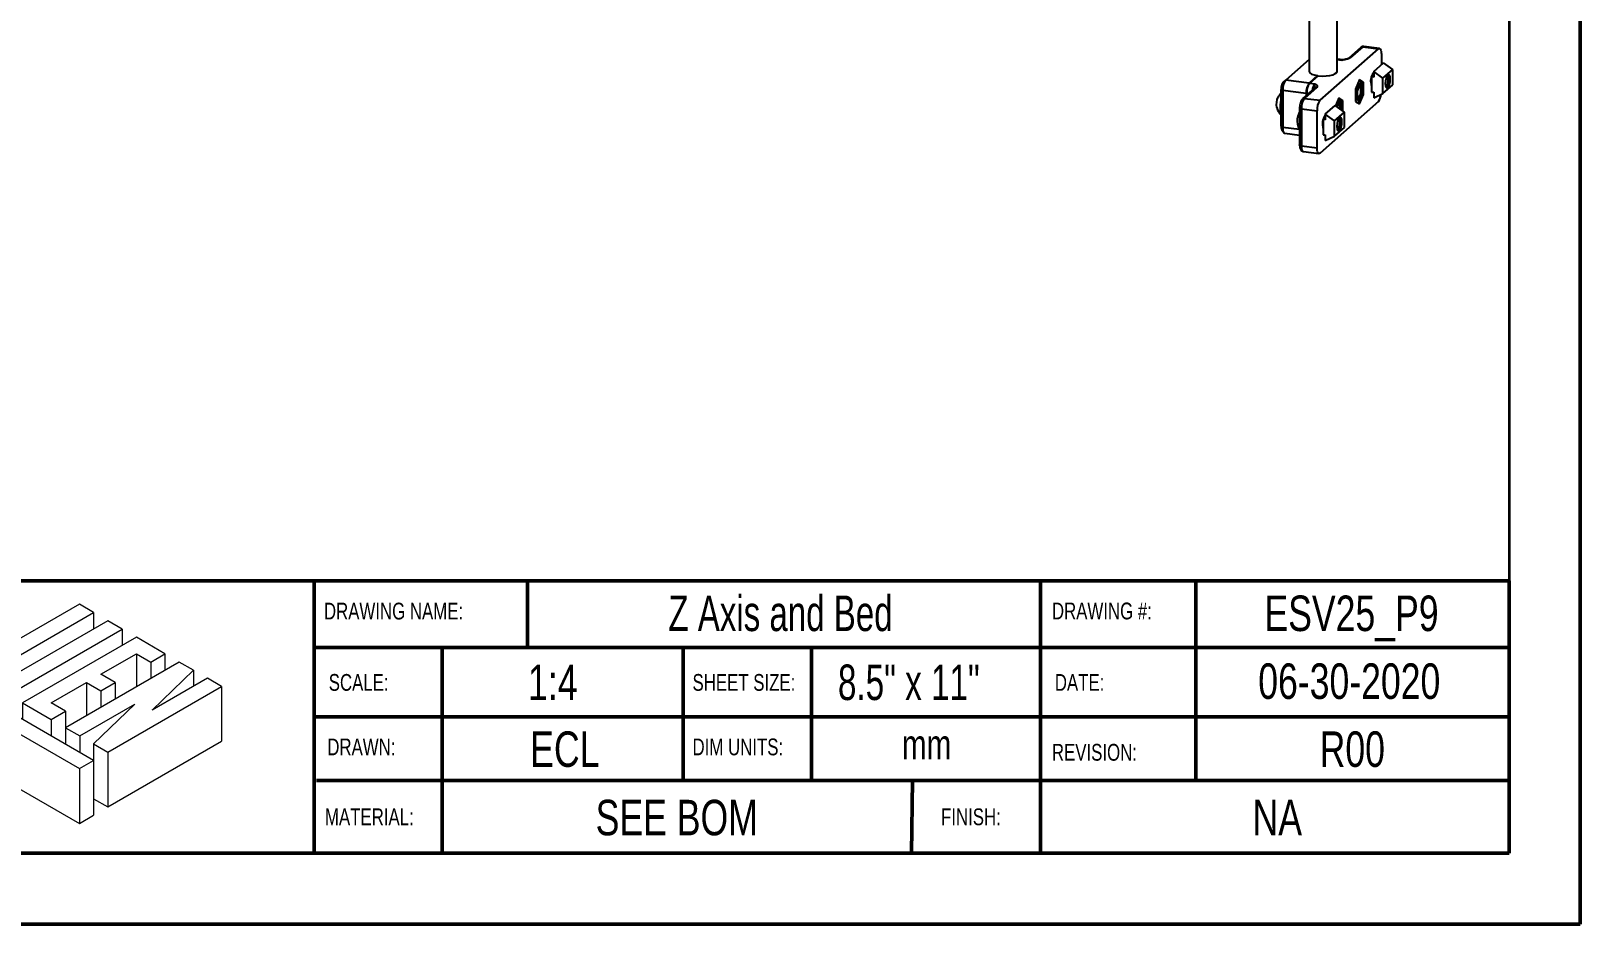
# Model space of a CAD drawing. Header units: millimetres. Extents: x 0 to 279, y -9 to 216.
# Drawn here: x 140.8 to 279.4, y 0 to 79.9 of the extents above; entities that cross this region are included whole.
import ezdxf

# ---------------------------------------------------------------- set-up
doc = ezdxf.new("R2010")
doc.units = ezdxf.units.MM
for name, color, linetype in [('PAGE_BORDER', 7, 'Continuous'), ('TITLE_BLOCK_BORDER', 7, 'Continuous'), ('TITLE_BLOCK_TEXT', 8, 'Continuous')]:
    doc.layers.add(name, color=color, linetype=linetype)
doc.styles.add('SLDTEXTSTYLE0', font='TXT', dxfattribs={"width": 0.696429})
doc.styles.add('SLDTEXTSTYLE1', font='TXT', dxfattribs={"width": 0.75})
doc.styles.add('SLDTEXTSTYLE2', font='TXT', dxfattribs={"width": 0.7})

# ---------------------------------------------------------------- blocks, each defined once
blk = doc.blocks.new('Lien3D Logo')
at = {"color": 7, "linetype": 'Continuous', "lineweight": 18}
for p, q in [((10.61, 16.33), (0, 10.21)), ((11.67, 15.71), (10.61, 16.33)), ((2.13, 10.21), (11.67, 15.71)), ((12.73, 15.1), (4.26, 10.21)), ((11.67, 15.71), (11.67, 14.49)), ((13.8, 14.49), (12.73, 15.1)), ((5.32, 9.59), (13.8, 14.49)), ((14.86, 13.87), (6.38, 8.98)), ((13.8, 14.49), (13.8, 13.26)), ((16.99, 12.64), (14.86, 13.87)), ((18.05, 12.03), (9.57, 7.13)), ((12.22, 11.12), (14.86, 12.64)), ((14.86, 12.64), (15.93, 12.03)), ((14.86, 12.64), (14.86, 10.19)), ((15.93, 12.03), (16.99, 12.64)), ((15.93, 12.03), (15.93, 10.8)), ((16.99, 12.64), (16.99, 11.42)), ((19.12, 11.42), (18.05, 12.03)), ((8.51, 8.98), (11.15, 10.5)), ((11.15, 10.5), (12.22, 9.89)), ((11.15, 10.5), (11.15, 8.05)), ((13.28, 10.5), (12.22, 11.12)), ((12.22, 9.89), (13.28, 10.5)), ((13.28, 10.5), (13.28, 9.28)), ((16.04, 8.45), (19.12, 11.42)), ((20.15, 10.82), (16.04, 8.45)), ((19.12, 11.42), (19.12, 10.22)), ((21.21, 10.21), (20.15, 10.82)), ((0, 10.21), (0, 6.12)), ((0, 10.21), (10.61, 4.08)), ((11.67, 4.7), (2.13, 10.21)), ((4.26, 10.21), (4.26, 8.98)), ((4.26, 10.21), (5.32, 9.59)), ((5.32, 9.59), (5.32, 8.36)), ((12.22, 9.89), (12.22, 8.66)), ((12.73, 5.31), (21.21, 10.21)), ((21.21, 10.21), (21.21, 6.12)), ((6.38, 8.98), (8.51, 7.75)), ((6.38, 8.98), (6.38, 7.75)), ((9.57, 8.36), (8.51, 8.98)), ((8.51, 7.75), (9.57, 8.36)), ((9.57, 8.36), (9.57, 7.13)), ((10.64, 6.52), (14.75, 8.89)), ((14.75, 8.89), (11.67, 5.93)), ((8.51, 7.75), (8.51, 6.52)), ((9.57, 7.13), (10.64, 6.52)), ((9.57, 7.13), (9.57, 5.91)), ((0, 6.12), (10.61, 0)), ((10.64, 6.52), (10.64, 5.29)), ((11.67, 5.93), (12.73, 5.31)), ((11.67, 5.93), (11.67, 4.7)), ((12.73, 1.23), (21.21, 6.12)), ((10.61, 4.08), (11.67, 4.7)), ((11.67, 4.7), (11.67, 0.61)), ((12.73, 5.31), (12.73, 1.23)), ((10.61, 4.08), (10.61, 0)), ((11.67, 1.84), (12.73, 1.23)), ((10.61, 0), (11.67, 0.61))]:
    blk.add_line(p, q, dxfattribs=at)

msp = doc.modelspace()

# ---------------------------------------------------------------- linework, layer by layer
at = {"color": 7, "linetype": 'Continuous', "lineweight": 50}
for p, q in [((279.4, 0), (279.4, 215.9)), ((0, 0), (279.4, 0))]:
    msp.add_line(p, q, dxfattribs=at)
at = {"color": 7, "linetype": 'Continuous', "lineweight": 25}
for p, q in [((255.17, 126.91), (255.17, 76.27)), ((257.67, 76.27), (257.67, 126.91)), ((256.15, 73.68), (261.36, 78.28)), ((259.79, 78.4), (258.68, 77.43)), ((259.96, 78.45), (258.85, 77.47)), ((259.96, 78.45), (261.36, 78.28)), ((261.46, 78.31), (260.05, 78.49)), ((261.63, 77.8), (261.63, 76.86)), ((255.17, 77.34), (253.07, 75.49)), ((257.68, 77.36), (257.67, 77.36)), ((257.67, 77.36), (257.7, 77.36)), ((258.17, 77.3), (257.7, 77.36)), ((258.25, 77.31), (258.2, 77.3)), ((260.95, 76.26), (261.83, 77.04)), ((260.95, 76.26), (260.95, 75.76)), ((261.76, 75.66), (260.95, 76.26)), ((261.76, 75.66), (262.65, 76.44)), ((262.65, 76.44), (261.83, 77.04)), ((262.65, 75.07), (262.65, 76.44)), ((252.84, 75.28), (253.07, 75.49)), ((255.18, 75.22), (253.07, 75.49)), ((255.85, 74.83), (254.74, 73.85)), ((255.93, 75.89), (255.18, 75.22)), ((255.22, 75.22), (255.97, 75.88)), ((255.22, 75.22), (255.69, 75.16)), ((255.93, 75.89), (255.93, 75.84)), ((259.68, 75.53), (259.33, 74.67)), ((259.69, 75.42), (259.61, 75.45)), ((260.04, 75.29), (259.68, 75.53)), ((259.75, 74.88), (259.71, 74.94)), ((259.83, 75.32), (260.04, 75.29)), ((260.04, 74.2), (260.04, 75.29)), ((260.76, 75.79), (260.95, 75.95)), ((260.76, 75.79), (260.76, 74.42)), ((260.95, 75.76), (260.76, 75.79)), ((260.95, 76.15), (260.94, 76.16)), ((261.76, 74.29), (261.76, 75.66)), ((261.76, 74.29), (262.65, 75.07)), ((262.05, 74.9), (262.09, 74.93)), ((262.2, 75.81), (262.17, 75.86)), ((252.81, 74.55), (252.66, 74.66)), ((252.66, 71.36), (252.66, 74.66)), ((254.91, 74.28), (252.81, 74.55)), ((252.81, 74.55), (252.81, 71.25)), ((255.69, 74.78), (254.58, 73.8)), ((254.74, 73.85), (256.15, 73.68)), ((254.91, 74.28), (254.91, 74.1)), ((254.96, 74.14), (254.96, 74.28)), ((261.36, 73.56), (256.15, 68.96)), ((257.83, 73.89), (257.54, 73.19)), ((257.84, 73.79), (257.76, 73.81)), ((258.18, 73.66), (257.83, 73.89)), ((257.97, 73.68), (258.18, 73.66)), ((258.18, 72.72), (258.18, 73.66)), ((259.33, 74.67), (259.33, 73.58)), ((259.33, 73.58), (259.68, 73.35)), ((259.58, 73.95), (259.64, 74)), ((259.68, 73.35), (260.04, 74.2)), ((259.92, 74.22), (260.04, 74.2)), ((260.76, 74.42), (260.95, 74.4)), ((260.95, 74.4), (260.95, 73.9)), ((260.95, 73.9), (261.76, 74.29)), ((254.32, 72.99), (254.32, 69.69)), ((254.48, 72.91), (255.88, 72.73)), ((254.48, 72.91), (254.48, 69.61)), ((255.88, 69.44), (255.88, 72.73)), ((256.43, 71.97), (256.61, 72.13)), ((256.59, 72.32), (256.61, 72.34)), ((256.61, 72.44), (257.5, 73.22)), ((256.61, 72.44), (256.61, 71.94)), ((257.43, 71.84), (256.61, 72.44)), ((256.61, 72.34), (256.61, 72.34)), ((257.43, 71.84), (258.32, 72.62)), ((258.32, 72.62), (257.5, 73.22)), ((257.89, 73.24), (257.85, 73.3)), ((258.32, 71.25), (258.32, 72.62)), ((252.81, 71.25), (252.66, 71.36)), ((252.72, 71.05), (252.9, 70.8)), ((252.98, 70.74), (254.32, 70.57)), ((256.43, 71.97), (256.43, 70.6)), ((256.61, 71.94), (256.43, 71.97)), ((257.43, 70.47), (257.43, 71.84)), ((257.43, 70.47), (258.32, 71.25)), ((257.72, 71.08), (257.76, 71.11)), ((257.87, 72), (257.84, 72.04)), ((254.48, 69.61), (255.88, 69.44)), ((256.43, 70.6), (256.61, 70.58)), ((256.61, 70.58), (256.61, 70.08)), ((256.61, 70.08), (257.43, 70.47)), ((254.65, 69.1), (256.05, 68.92))]:
    msp.add_line(p, q, dxfattribs=at)
at = {"color": 8, "linetype": 'Continuous', "lineweight": 25}
for p, q in [((257.67, 77.32), (258.08, 77.26)), ((254.96, 74.28), (255.09, 74.26)), ((254.32, 71.06), (252.81, 71.25))]:
    msp.add_line(p, q, dxfattribs=at)
at = {"color": 8, "linetype": 'Continuous', "lineweight": 25, "flags": 128}
for points in [[(260.05, 78.49), (260.01, 78.48), (259.96, 78.45)], [(258.08, 77.26), (258.13, 77.3), (258.17, 77.3)], [(257.62, 73.13), (257.65, 73.21), (257.73, 73.42), (257.83, 73.55), (257.92, 73.59), (258.01, 73.53), (258.07, 73.39), (258.1, 73.17), (258.1, 72.91), (258.09, 72.79)], [(254.48, 72.91), (254.43, 72.92), (254.4, 72.93), (254.36, 72.94), (254.34, 72.96), (254.32, 72.97), (254.32, 72.99), (254.32, 72.99)], [(254.48, 69.61), (254.43, 69.62), (254.4, 69.63), (254.36, 69.64), (254.34, 69.66), (254.32, 69.67), (254.32, 69.69), (254.32, 69.69)], [(254.48, 69.61), (254.48, 69.48), (254.5, 69.36), (254.52, 69.26), (254.56, 69.18), (254.6, 69.13), (254.64, 69.1), (254.65, 69.1)]]:
    msp.add_lwpolyline(points, dxfattribs=at)
at = {"color": 7, "linetype": 'Continuous', "lineweight": 25, "flags": 128}
for points in [[(261.36, 78.28), (261.41, 78.31), (261.46, 78.31), (261.51, 78.29), (261.55, 78.23), (261.58, 78.16), (261.61, 78.05), (261.62, 77.94), (261.63, 77.8)], [(255.17, 76.27), (255.17, 76.25), (255.23, 76.13), (255.39, 76.03), (255.63, 75.95), (255.93, 75.89)], [(255.97, 75.88), (256.32, 75.85), (256.68, 75.86), (257.01, 75.9), (257.3, 75.97), (257.51, 76.07), (257.64, 76.18), (257.67, 76.27)], [(259.44, 74.6), (259.5, 74.85), (259.59, 75.05), (259.68, 75.18), (259.78, 75.22), (259.86, 75.17), (259.92, 75.02), (259.96, 74.81), (259.96, 74.55), (259.92, 74.28), (259.86, 74.02), (259.78, 73.82), (259.68, 73.69), (259.59, 73.65), (259.5, 73.71), (259.44, 73.85), (259.41, 74.06), (259.41, 74.32), (259.44, 74.6)], [(259.88, 74.3), (259.91, 74.55), (259.91, 74.77), (259.88, 74.95), (259.82, 75.07), (259.74, 75.09), (259.65, 75.03), (259.57, 74.89), (259.5, 74.69), (259.46, 74.45), (259.45, 74.21), (259.47, 74), (259.51, 73.85), (259.58, 73.78), (259.67, 73.8), (259.75, 73.9), (259.83, 74.08), (259.88, 74.3)], [(259.54, 74.81), (259.58, 74.89), (259.65, 74.96), (259.72, 74.96), (259.78, 74.88), (259.81, 74.73), (259.81, 74.54), (259.79, 74.34), (259.74, 74.15), (259.68, 74), (259.6, 73.92), (259.53, 73.93), (259.48, 74.01), (259.45, 74.11)], [(259.64, 74.9), (259.58, 74.81), (259.52, 74.67), (259.48, 74.5), (259.47, 74.31), (259.48, 74.15), (259.51, 74.03), (259.56, 73.97), (259.63, 73.99), (259.69, 74.07), (259.75, 74.21), (259.79, 74.39), (259.8, 74.57), (259.79, 74.74), (259.76, 74.86), (259.71, 74.91), (259.64, 74.9)], [(259.75, 75.09), (259.81, 75.02), (259.86, 74.87), (259.88, 74.67), (259.87, 74.43), (259.82, 74.19), (259.76, 73.99), (259.68, 73.85), (259.59, 73.79), (259.58, 73.78)], [(261.98, 75.17), (262, 74.96), (262.05, 74.81), (262.12, 74.75), (262.21, 74.78), (262.29, 74.9), (262.36, 75.09), (262.41, 75.32), (262.43, 75.56), (262.41, 75.77), (262.36, 75.92), (262.29, 75.99), (262.21, 75.96), (262.12, 75.84), (262.05, 75.65), (262, 75.41), (261.98, 75.17)], [(262.01, 74.92), (262.05, 74.91), (262.11, 74.96), (262.17, 75.07), (262.22, 75.23), (262.25, 75.41), (262.25, 75.59), (262.23, 75.74), (262.19, 75.83), (262.13, 75.85), (262.13, 75.85)], [(262.02, 74.87), (262.03, 74.87), (262.1, 74.89), (262.17, 74.99), (262.23, 75.15), (262.27, 75.34), (262.29, 75.54), (262.27, 75.71), (262.23, 75.84), (262.17, 75.89), (262.15, 75.89)], [(258.05, 72.81), (258.06, 73.03), (258.04, 73.23), (257.99, 73.38), (257.92, 73.45), (257.84, 73.44), (257.75, 73.33), (257.68, 73.16), (257.66, 73.11)], [(252.66, 72.47), (252.64, 72.55), (252.6, 72.8)], [(254.32, 72.62), (254.29, 72.58), (254.23, 72.48)], [(257.65, 71.35), (257.67, 71.14), (257.72, 70.99), (257.79, 70.93), (257.87, 70.96), (257.96, 71.08), (258.03, 71.27), (258.08, 71.5), (258.1, 71.74), (258.08, 71.95), (258.03, 72.1), (257.96, 72.17), (257.87, 72.14), (257.79, 72.02), (257.72, 71.83), (257.67, 71.59), (257.65, 71.35)], [(257.68, 73.17), (257.72, 73.25), (257.8, 73.33), (257.87, 73.32), (257.92, 73.24), (257.95, 73.1), (257.96, 72.91), (257.96, 72.88)], [(257.74, 73.21), (257.68, 73.09), (257.68, 73.08)], [(257.69, 71.05), (257.7, 71.05), (257.77, 71.07), (257.84, 71.17), (257.9, 71.33), (257.94, 71.52), (257.96, 71.72), (257.94, 71.89), (257.9, 72.02), (257.84, 72.07), (257.82, 72.07)], [(257.95, 72.89), (257.94, 73.05), (257.92, 73.18), (257.87, 73.26), (257.81, 73.27), (257.74, 73.21)], [(252.81, 71.25), (252.81, 71.11), (252.83, 71), (252.85, 70.89), (252.88, 70.82), (252.92, 70.76), (252.97, 70.74), (252.98, 70.74)], [(257.68, 71.1), (257.71, 71.09), (257.77, 71.13), (257.84, 71.24), (257.89, 71.39), (257.92, 71.58), (257.92, 71.75)], [(257.92, 71.75), (257.91, 71.9), (257.86, 72), (257.81, 72.03), (257.8, 72.03)], [(256.15, 68.96), (256.09, 68.93), (256.04, 68.93), (256, 68.95), (255.96, 69), (255.93, 69.08), (255.9, 69.18), (255.89, 69.3), (255.88, 69.44)]]:
    msp.add_lwpolyline(points, dxfattribs=at)
at = {"color": 8, "linetype": 'Continuous', "lineweight": 25}
for centre, radius, start, end in [((259.93, 78.25), 0.208, 81.8416, 130.6612), ((258.82, 77.27), 0.206, 81.5978, 131.4509), ((256.58, 74.46), 1.13, 141.9357, 174.147), ((255.82, 74.62), 0.208, 81.8416, 130.6612), ((254.71, 73.65), 0.208, 81.8417, 130.6516)]:
    msp.add_arc(centre, radius, start, end, dxfattribs=at)
at = {"color": 7, "linetype": 'Continuous', "lineweight": 25}
for centre, radius, start, end in [((253.64, 74.72), 0.984, 144.9309, 183.5931), ((254.28, 74.64), 1.48, 144.9309, 183.5931), ((256.38, 74.38), 1.48, 144.9309, 183.5931), ((256.43, 74.37), 1.48, 144.9309, 183.5931), ((261.86, 75.4), 1.19, 140.1947, 202.233), ((253.73, 73.32), 1.5, 154.4996, 191.1389), ((253.55, 73.34), 1.32, 132.2221, 151.9772), ((255.9, 73.05), 3.32, 167.9353, 184.2469), ((255.95, 73), 1.48, 144.9309, 183.5931), ((257.35, 72.83), 1.48, 144.9309, 183.5931), ((257.29, 73.01), 0.746, 346.5424, 36.4461), ((260.43, 74.28), 1.18, 322.25, 356.755), ((253.55, 73.34), 1.32, 193.6612, 227.7779), ((255.57, 71.84), 1.48, 154.3518, 191.2867), ((257.62, 71.58), 1.27, 144.0747, 200.5052), ((253.23, 71.31), 0.571, 175.68, 206.8284), ((255.4, 71.86), 1.32, 193.6612, 215.1169)]:
    msp.add_arc(centre, radius, start, end, dxfattribs=at)
for points, knots in [([(260.05, 78.49), (260.01, 78.49), (259.93, 78.49), (259.84, 78.45), (259.8, 78.41), (259.79, 78.4)], [0, 0, 0, 0, 0.429014, 0.82978, 1, 1, 1, 1]), ([(258.85, 77.47), (258.81, 77.45), (258.72, 77.39), (258.44, 77.32), (258.21, 77.28), (258.08, 77.26), (258.08, 77.26)], [0, 0, 0, 0, 0.247749, 0.586729, 0.997819, 1, 1, 1, 1]), ([(258.2, 77.3), (258.19, 77.3), (258.18, 77.3), (258.17, 77.3), (258.17, 77.3)], [0, 0, 0, 0, 0.7775796, 1, 1, 1, 1]), ([(258.68, 77.43), (258.68, 77.43), (258.69, 77.43), (258.66, 77.41), (258.59, 77.38), (258.45, 77.35), (258.33, 77.32), (258.26, 77.31), (258.25, 77.31)], [0, 0, 0, 0, 0.0985323, 0.2155869, 0.3873493, 0.642116, 0.9811887, 1, 1, 1, 1]), ([(255.69, 75.16), (255.69, 75.16), (255.75, 75.12), (255.85, 75.04), (255.92, 74.92), (255.87, 74.86), (255.85, 74.83)], [0, 0, 0, 0, 0.002181, 0.413271, 0.752251, 1, 1, 1, 1]), ([(259.95, 74.38), (259.95, 74.39), (259.97, 74.48), (259.98, 74.67), (259.97, 74.93), (259.93, 75.14), (259.85, 75.3), (259.77, 75.4), (259.71, 75.42), (259.69, 75.42)], [0, 0, 0, 0, 0.0111367, 0.2095629, 0.4097055, 0.6162749, 0.8095681, 0.9539515, 1, 1, 1, 1]), ([(254.58, 73.8), (254.55, 73.78), (254.49, 73.71), (254.41, 73.56), (254.35, 73.35), (254.32, 73.15), (254.32, 73.03), (254.32, 72.99)], [0, 0, 0, 0, 0.14955, 0.36816, 0.625471, 0.867961, 1, 1, 1, 1]), ([(258.1, 72.78), (258.11, 72.86), (258.13, 73.04), (258.11, 73.29), (258.07, 73.51), (258, 73.66), (257.91, 73.76), (257.85, 73.78), (257.84, 73.79)], [0, 0, 0, 0, 0.194537, 0.399728, 0.611682, 0.808166, 0.955899, 1, 1, 1, 1]), ([(259.49, 73.49), (259.5, 73.49), (259.56, 73.5), (259.64, 73.57), (259.74, 73.69), (259.83, 73.88), (259.91, 74.12), (259.94, 74.3), (259.95, 74.38)], [0, 0, 0, 0, 0.034038, 0.180656, 0.351915, 0.571796, 0.796042, 1, 1, 1, 1]), ([(254.32, 69.69), (254.32, 69.65), (254.32, 69.54), (254.35, 69.38), (254.41, 69.24), (254.51, 69.15), (254.6, 69.1), (254.65, 69.1), (254.65, 69.1)], [0, 0, 0, 0, 0.140477, 0.427181, 0.641511, 0.819651, 0.986315, 1, 1, 1, 1])]:
    msp.add_open_spline(points, degree=3, knots=knots, dxfattribs=at)
at = {"color": 8, "linetype": 'Continuous', "lineweight": 25}
for points, knots in [([(258.08, 77.26), (258.08, 77.26), (258.09, 77.27), (258.14, 77.29), (258.18, 77.29), (258.2, 77.29)], [0, 0, 0, 0, 0.0136167, 0.3907105, 1, 1, 1, 1]), ([(255.65, 74.73), (255.65, 74.73), (255.68, 74.8), (255.67, 74.96), (255.68, 75.09), (255.69, 75.15), (255.69, 75.16), (255.69, 75.16)], [0, 0, 0, 0, 0.0292483, 0.4220145, 0.8975293, 0.9964288, 1, 1, 1, 1])]:
    msp.add_open_spline(points, degree=3, knots=knots, dxfattribs=at)
at = {"layer": 'PAGE_BORDER', "lineweight": 35}
for p in [(273.05, 209.55), (6.35, 6.35)]:
    msp.add_line(p, (273.05, 6.35), dxfattribs=at)
at = {"layer": 'TITLE_BLOCK_BORDER', "lineweight": 50}
for p, q in [((166.18, 30.71), (123.09, 30.71)), ((166.18, 30.71), (166.18, 6.35)), ((273.05, 30.71), (166.18, 30.71)), ((185.24, 30.71), (185.24, 24.78)), ((231.13, 30.71), (231.13, 6.35)), ((245.03, 30.71), (245.03, 12.84)), ((273.05, 30.71), (273.05, 6.35)), ((273.05, 24.73), (166.18, 24.73)), ((177.61, 24.73), (177.61, 6.35)), ((199.16, 24.73), (199.16, 12.84)), ((210.64, 24.73), (210.64, 12.84)), ((273.05, 18.52), (166.18, 18.52)), ((166.36, 12.84), (273.05, 12.84)), ((219.7, 12.84), (219.61, 6.35)), ((166.18, 6.35), (123.09, 6.35)), ((166.18, 6.35), (273.05, 6.35))]:
    msp.add_line(p, q, dxfattribs=at)

# ---------------------------------------------------------------- block references
at = {"layer": 'TITLE_BLOCK_BORDER', "xscale": 1.2, "yscale": 1.2, "zscale": 1.2}
msp.add_blockref('Lien3D Logo', (132.43, 9), dxfattribs=at)

# ---------------------------------------------------------------- texts
at = {"layer": 'TITLE_BLOCK_BORDER', "attachment_point": 2}
for s, insert, char_height, style in [('Z Axis and Bed', (207.88, 29.38), 3.175, 'SLDTEXTSTYLE0'), ('ESV25_P9', (258.96, 29.38), 3.175, 'SLDTEXTSTYLE1'), ('06-30-2020', (258.76, 23.31), 3.175, 'SLDTEXTSTYLE1'), ('ECL', (188.59, 17.23), 3.175, 'SLDTEXTSTYLE1'), ('mm', (220.95, 17.39), 2.646, 'SLDTEXTSTYLE1'), ('R00', (259.03, 17.23), 3.175, 'SLDTEXTSTYLE1'), ('SEE BOM', (198.6, 11.11), 3.175, 'SLDTEXTSTYLE1'), ('NA', (252.32, 11.11), 3.175, 'SLDTEXTSTYLE1')]:
    msp.add_mtext(s, dxfattribs=dict(at, insert=insert, char_height=char_height, style=style))
at = {"layer": 'TITLE_BLOCK_TEXT', "attachment_point": 1}
for s, insert, char_height, style in [('DRAWING NAME:', (167.04, 28.74), 1.5, 'SLDTEXTSTYLE1'), ('DRAWING #:', (232.16, 28.75), 1.5, 'SLDTEXTSTYLE1'), ('SCALE:', (167.47, 22.36), 1.5, 'SLDTEXTSTYLE1'), ('1:4', (185.3, 23.21), 3.175, 'SLDTEXTSTYLE1'), ('SHEET SIZE:', (200.01, 22.36), 1.5, 'SLDTEXTSTYLE1'), ('8.5" x 11"', (213.02, 23.21), 3.175, 'SLDTEXTSTYLE2'), ('DATE:', (232.42, 22.36), 1.5, 'SLDTEXTSTYLE1'), ('DRAWN:', (167.34, 16.59), 1.5, 'SLDTEXTSTYLE1'), ('DIM UNITS:', (200.01, 16.59), 1.5, 'SLDTEXTSTYLE1'), ('REVISION:', (232.16, 16.11), 1.5, 'SLDTEXTSTYLE1'), ('MATERIAL:', (167.13, 10.34), 1.5, 'SLDTEXTSTYLE1'), ('FINISH:', (222.24, 10.34), 1.5, 'SLDTEXTSTYLE1')]:
    msp.add_mtext(s, dxfattribs=dict(at, insert=insert, char_height=char_height, style=style))

doc.saveas('drawing.dxf')
